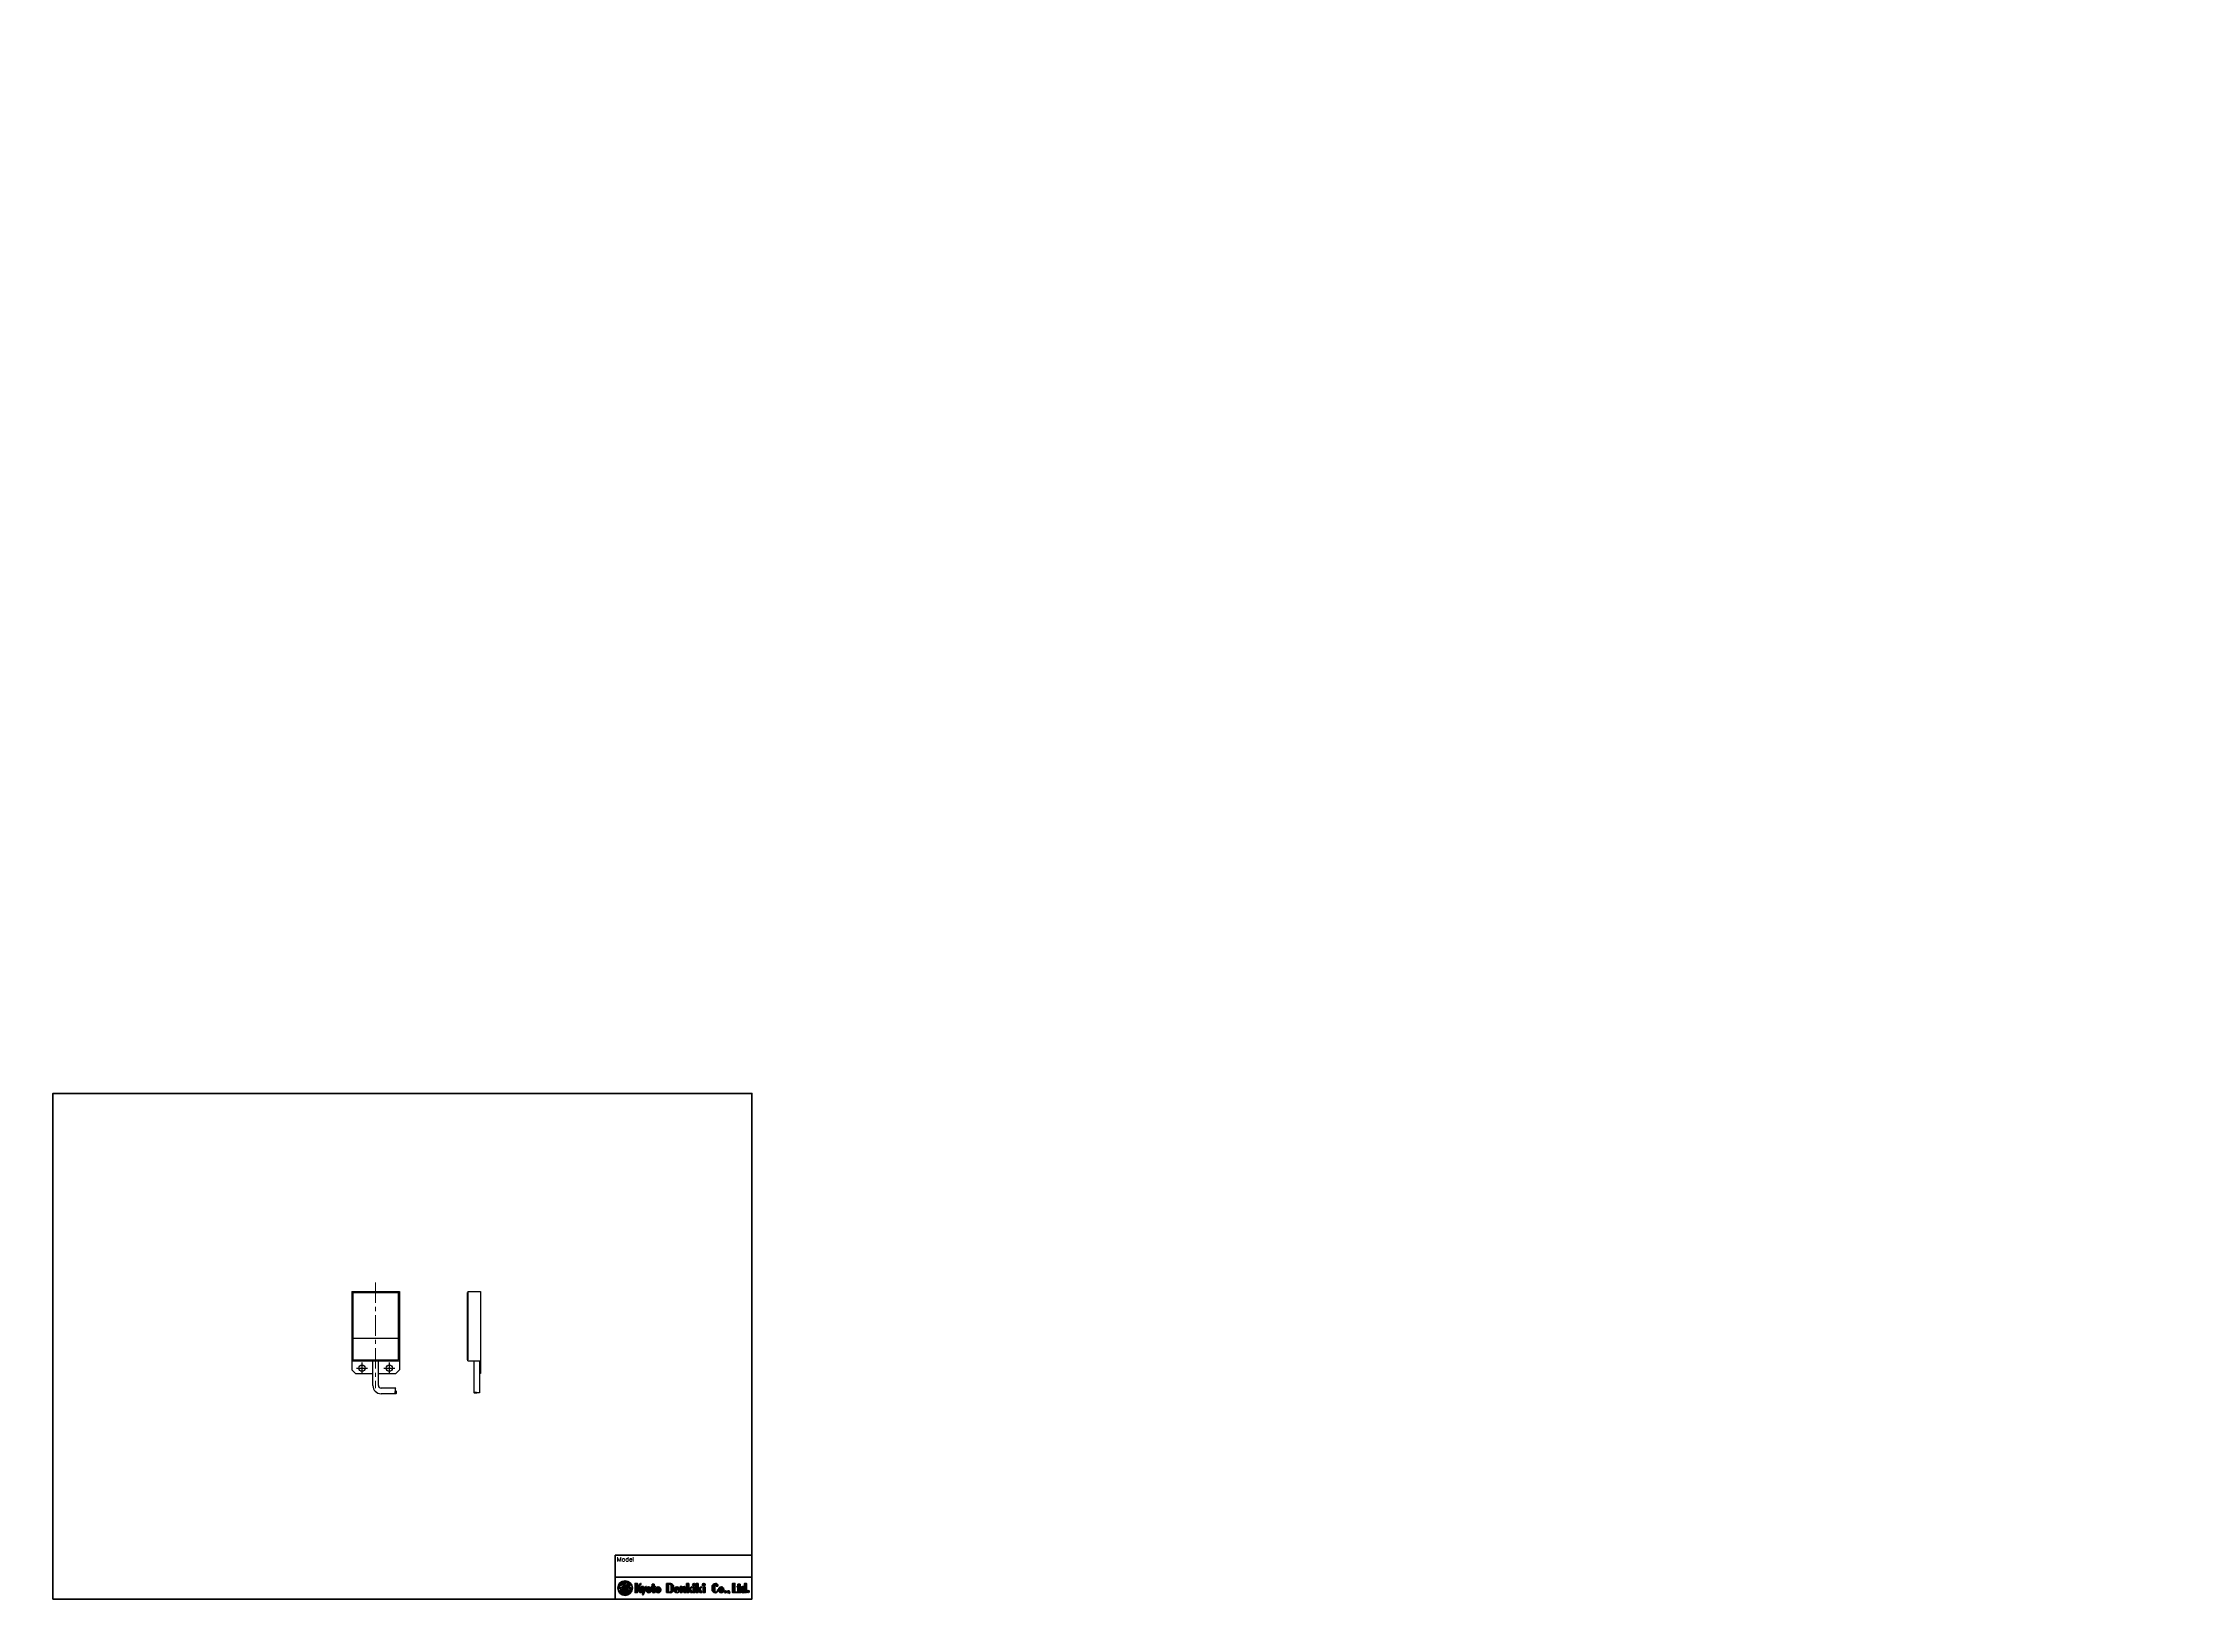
# Paper-space layout 'A3_1_3' of a CAD drawing. Header units: millimetres. Extents: x 0 to 392, y 0 to 286.
# The model-space entities are those that its viewports show. They can reach past a viewport. Long polylines and large blocks are cut down to what shows.
import ezdxf

# ---------------------------------------------------------------- set-up
doc = ezdxf.new("R2010")
doc.units = ezdxf.units.MM
doc.linetypes.add('CENTER', pattern=[2, 1.25, -0.25, 0.25, -0.25])
doc.layers.get('0').update_dxf_attribs({"lineweight": 30})
for name, color, linetype, lineweight in [('2KD_寸法１', 7, 'Continuous', 15), ('AUX', 7, 'Continuous', 40), ('PINOFF', 6, 'Continuous', 9)]:
    doc.layers.add(name, color=color, linetype=linetype, lineweight=lineweight)
doc.layers.get('PINOFF').freeze()
doc.styles.get("Standard").update_dxf_attribs({"font": 'simplex.shx', "width": 0.8, "bigfont": 'extfont.shx'})

# ---------------------------------------------------------------- blocks, each defined once
blk = doc.blocks.new('A$C58A435ED')
h = blk.add_hatch(color=256)
edge = h.paths.add_edge_path()
edge.add_ellipse((3.8, 4.2), major_axis=(2.36, 2.72), ratio=0.381944, start_angle=36.9142, end_angle=132.4984, ccw=False)
edge.add_arc((4.7, 6.4), 0.75, 47.7163, 192.9195, ccw=False)
edge.add_ellipse((3.8, 4.2), major_axis=(2.36, 2.72), ratio=0.381944, start_angle=355.1193, end_angle=374.4019, ccw=False)
edge.add_ellipse((4.2, 3.8), major_axis=(2.36, 2.72), ratio=0.381944, start_angle=320.8704, end_angle=364.8807, ccw=False)
edge.add_arc((4, -35.9), 40.1, 84.2752, 86.8987, ccw=False)
edge.add_arc((4, 4), 4, 0, 180)
edge.add_arc((4, -35.9), 40.1, 92.8389, 95.7248, ccw=False)
h = blk.add_hatch(color=256)
edge = h.paths.add_edge_path()
edge.add_arc((4, 4), 4, 180, 360)
edge.add_arc((4, 43.9), 40.1, 272.8389, 275.7248, ccw=False)
edge.add_ellipse((4.2, 3.8), major_axis=(2.36, 2.72), ratio=0.381944, start_angle=175.1193, end_angle=312.4984, ccw=False)
edge.add_ellipse((3.8, 4.2), major_axis=(2.36, 2.72), ratio=0.381944, start_angle=140.8704, end_angle=184.8807, ccw=False)
edge.add_arc((4, 43.9), 40.1, 264.2752, 266.8987, ccw=False)
h = blk.add_hatch(color=256)
edge = h.paths.add_edge_path(flags=17)
edge.add_ellipse((4.2, 3.8), major_axis=(2.36, 2.72), ratio=0.381944, start_angle=130.1847, end_angle=175.1193)
edge.add_ellipse((3.8, 4.2), major_axis=(2.36, 2.72), ratio=0.381944, start_angle=184.8807, end_angle=296.5044)
edge.add_arc((4, 43.9), 40.1, 267.8758, 271.7647, ccw=False)
h = blk.add_hatch(color=256)
edge = h.paths.add_edge_path(flags=17)
edge.add_ellipse((3.8, 4.2), major_axis=(2.36, 2.72), ratio=0.381944, start_angle=310.1847, end_angle=355.1193)
edge.add_ellipse((4.2, 3.8), major_axis=(2.36, 2.72), ratio=0.381944, start_angle=364.8807, end_angle=376.9173)
edge.add_arc((4.6, 6.4), 0.783, -118.932, 3.6503, ccw=False)
edge.add_ellipse((4.2, 3.8), major_axis=(2.36, 2.72), ratio=0.381944, start_angle=39.809, end_angle=116.5044)
edge.add_arc((4, -35.9), 40.1, 87.8758, 91.7647, ccw=False)
blk.add_circle((4, 4), 4)
for centre, radius, start, end in [((4, -35.9), 40.1, 92.8389, 95.7248), ((4, 43.9), 40.1, 264.2752, 266.8987), ((4, 43.9), 40.1, 267.8758, 271.7647), ((4, -35.9), 40.1, 87.8758, 91.7647), ((4.7, 6.4), 0.75, 46.1932, 192.9195), ((4.6, 6.4), 0.783, 241.068, 3.6503), ((4, 43.9), 40.1, 272.8389, 275.7248), ((4, -35.9), 40.1, 84.2752, 86.8987)]:
    blk.add_arc(centre, radius, start, end)
for centre, start_param, end_param in [((3.8, 4.2), 2.009737, 4.900602), ((4.2, 3.8), 1.88285, 5.049036), ((3.8, 4.2), 1.10042, 1.907443), ((4.2, 3.8), 1.14108, 1.759009), ((3.8, 4.2), 5.024443, 6.875096), ((4.2, 3.8), 5.15133, 6.96942)]:
    blk.add_ellipse(centre, major_axis=(2.36, 2.72), ratio=0.381944, start_param=start_param, end_param=end_param)
blk = doc.blocks.new('A$C7F8063EA')
for points in [[(2.4, 4.8), (3.4, 6.2), (2.9, 6.2), (1.3, 4.1), (1.3, 6.2), (0, 6.2), (0, 1.1), (1.3, 1.1), (1.3, 3.4), (1.5, 3.7), (2.6, 1.1), (4.1, 1.1)], [(4.5, 1.1), (4.1, 0), (4.4, 0), (6.2, 4.4), (5.8, 4.4), (5.2, 2.8), (4.5, 4.4), (3.4, 4.4)], [(28.2, 6.2), (28.2, 1.1), (29.4, 1.1), (29.4, 2.6), (29.5, 2.8), (30.3, 1.1), (31.3, 1.1), (30.2, 3.3), (31.3, 4.2), (31.1, 4.4), (29.4, 3), (29.4, 6.2)], [(31.8, 4.2), (31.8, 1.1), (32.9, 1.1), (32.9, 4.2)], [(33.4, 6.2), (33.4, 1.1), (34.5, 1.1), (34.5, 2.6), (34.7, 2.8), (35.5, 1.1), (36.5, 1.1), (35.4, 3.3), (36.5, 4.2), (36.3, 4.4), (34.5, 3), (34.5, 6.2)], [(37.2, 4.2), (37.2, 1.1), (38.3, 1.1), (38.3, 4.2)], [(53.4, 6.2), (53.4, 1.1), (54.7, 1.1), (56.3, 1.1), (56.3, 1.4), (54.7, 1.4), (54.7, 6.2)]]:
    blk.add_hatch(color=256).paths.add_polyline_path(points)
h = blk.add_hatch(color=256)
h.paths.add_polyline_path([(6, 2.5, 0.993056), (8.9, 2.5), (8.9, 2.9, 1.006911), (6, 2.9)])
h.paths.add_polyline_path([(7.1, 3.9, -1.045169), (7.8, 3.9), (7.8, 1.6, -1.045169), (7.1, 1.6)], flags=16)
h = blk.add_hatch(color=256)
edge = h.paths.add_edge_path()
edge.add_line((9.4, 4.2), (9.4, 1.8))
edge.add_ellipse((10, 1.8), major_axis=(0, 0.709), ratio=0.902288, start_angle=90, end_angle=180)
edge.add_line((10, 1.1), (11, 1.1))
edge.add_line((11, 1.1), (11, 1.4))
edge.add_ellipse((11, 1.9), major_axis=(0, -0.528), ratio=0.918034, start_angle=270, end_angle=360, ccw=False)
edge.add_line((10.5, 1.9), (10.5, 4.2))
edge.add_line((10.5, 4.2), (10.9, 4.2))
edge.add_line((10.9, 4.2), (10.9, 4.6))
edge.add_line((10.9, 4.6), (10.5, 4.6))
edge.add_line((10.5, 4.6), (10.5, 5.8))
edge.add_line((10.5, 5.8), (9.4, 5.8))
edge.add_line((9.4, 5.8), (9.4, 4.6))
edge.add_line((9.4, 4.6), (9.1, 4.6))
edge.add_line((9.1, 4.6), (9.1, 4.2))
edge.add_line((9.1, 4.2), (9.4, 4.2))
h = blk.add_hatch(color=256)
h.paths.add_polyline_path([(12.7, 4.4), (12.6, 4.4, 0.412198), (11.2, 2.9), (11.2, 2.5, 0.993056), (14.1, 2.5), (14.1, 2.9, 0.416232)])
h.paths.add_polyline_path([(12.3, 3.9, -1.045169), (13, 3.9), (13, 1.6, -1.045169), (12.3, 1.6)], flags=16)
h = blk.add_hatch(color=256)
edge = h.paths.add_edge_path()
edge.add_line((17.2, 1.1), (19.3, 1.1))
edge.add_ellipse((19.3, 3), major_axis=(0, -1.92), ratio=0.930559, start_angle=0, end_angle=90)
edge.add_line((21.1, 3), (21.1, 4.2))
edge.add_ellipse((19.3, 4.2), major_axis=(0, 1.92), ratio=0.930559, start_angle=270, end_angle=360)
edge.add_line((19.3, 6.2), (17.2, 6.2))
edge.add_line((17.2, 6.2), (17.2, 1.1))
edge = h.paths.add_edge_path(flags=16)
edge.add_line((18.3, 5.8), (19.1, 5.8))
edge.add_ellipse((19.1, 5.1), major_axis=(0, 0.7), ratio=0.929746, start_angle=270, end_angle=359.8389, ccw=False)
edge.add_line((19.8, 5.1), (19.8, 2.1))
edge.add_ellipse((19.1, 2.1), major_axis=(0, -0.7), ratio=0.929746, start_angle=0.1611, end_angle=90, ccw=False)
edge.add_line((19.1, 1.4), (18.3, 1.4))
edge.add_line((18.3, 1.4), (18.3, 5.8))
h = blk.add_hatch(color=256)
edge = h.paths.add_edge_path()
edge.add_line((22.9, 4.4), (22.9, 4.4))
edge.add_arc((22.9, 2.9), 1.46, 90.3946, 180)
edge.add_line((21.4, 2.9), (21.4, 2.5))
edge.add_arc((22.9, 2.5), 1.46, 180.2595, 269.3397)
edge.add_line((22.9, 1.1), (22.9, 1.1))
edge.add_arc((22.9, 2.5), 1.46, 270.6603, 354.2194)
edge.add_line((24.3, 2.4), (24.1, 2.4))
edge.add_ellipse((22.9, 2.4), major_axis=(-1.2, 0), ratio=0.941657, start_angle=90.1774, end_angle=180, ccw=False)
edge.add_arc((22.9, 1.6), 0.325, 180, 276.5641, ccw=False)
edge.add_line((22.5, 1.6), (22.5, 2.7))
edge.add_line((22.5, 2.7), (24.3, 2.7))
edge.add_line((24.3, 2.7), (24.3, 2.9))
edge.add_arc((22.9, 2.9), 1.46, 359.2107, 449.6054)
h.paths.add_polyline_path([(22.5, 3.1), (22.5, 3.9, -1.045169), (23.2, 3.9), (23.2, 3.1)], flags=16)
h = blk.add_hatch(color=256)
edge = h.paths.add_edge_path()
edge.add_line((24.7, 4.4), (24.7, 1.1))
edge.add_line((24.7, 1.1), (25.8, 1.1))
edge.add_line((25.8, 1.1), (25.8, 3.7))
edge.add_ellipse((26.2, 3.7), major_axis=(0.377, 0.217), ratio=0.907884, start_angle=60.0645, end_angle=150.0645, ccw=False)
edge.add_ellipse((26.2, 3.7), major_axis=(0, 0.404), ratio=0.965673, start_angle=270, end_angle=360, ccw=False)
edge.add_line((26.6, 3.7), (26.6, 1.1))
edge.add_line((26.6, 1.1), (27.7, 1.1))
edge.add_line((27.7, 1.1), (27.7, 3.4))
edge.add_ellipse((26.8, 3.4), major_axis=(0, 1.05), ratio=0.925613, start_angle=270, end_angle=360)
edge.add_ellipse((26.8, 4), major_axis=(-0.975, 0), ratio=0.402759, start_angle=270, end_angle=360)
edge.add_line((25.8, 4), (25.8, 4.2))
edge.add_line((25.8, 4.2), (25.6, 4.4))
edge.add_line((25.6, 4.4), (24.7, 4.4))
h = blk.add_hatch(color=256)
edge = h.paths.add_edge_path()
edge.add_ellipse((32.3, 5.5), major_axis=(-0.803, 0), ratio=0.880683, start_angle=0, end_angle=360)
h = blk.add_hatch(color=256)
edge = h.paths.add_edge_path()
edge.add_ellipse((37.6, 5.5), major_axis=(-0.803, 0), ratio=0.880683, start_angle=0, end_angle=360)
h = blk.add_hatch(color=256)
edge = h.paths.add_edge_path()
edge.add_arc((44, 5.4), 0.402, 0, 180, ccw=False)
edge.add_line((44.4, 5.4), (44.4, 4.6))
edge.add_line((44.4, 4.6), (45.4, 4.6))
edge.add_ellipse((44, 4.6), major_axis=(0, 1.59), ratio=0.861671, start_angle=270, end_angle=360)
edge.add_ellipse((44, 4.4), major_axis=(-1.84, 0), ratio=0.958258, start_angle=270, end_angle=360)
edge.add_line((42.2, 4.4), (42.2, 2.8))
edge.add_ellipse((44, 2.8), major_axis=(-1.84, 0), ratio=0.958258, start_angle=0, end_angle=90)
edge.add_ellipse((44, 2.6), major_axis=(0, -1.59), ratio=0.859541, start_angle=0, end_angle=90)
edge.add_line((45.4, 2.6), (45.1, 2.6))
edge.add_line((45.1, 2.6), (45.1, 2.1))
edge.add_ellipse((44.5, 2.1), major_axis=(0, -0.689), ratio=0.905354, start_angle=0, end_angle=90, ccw=False)
edge.add_line((44.5, 1.4), (44.1, 1.4))
edge.add_ellipse((44.1, 1.9), major_axis=(0, 0.516), ratio=0.975773, start_angle=90, end_angle=180, ccw=False)
edge.add_line((43.6, 1.9), (43.6, 5.4))
h = blk.add_hatch(color=256)
h.paths.add_polyline_path([(45.7, 2.5, 0.409357), (47.2, 1.1), (47.2, 1.1, 0.409404), (48.7, 2.5), (48.7, 2.9, 1.006911), (45.7, 2.9)])
h.paths.add_polyline_path([(46.9, 3.9, -1), (47.5, 3.9), (47.5, 1.6, -1), (46.9, 1.6)], flags=16)
h = blk.add_hatch(color=256)
edge = h.paths.add_edge_path()
edge.add_ellipse((49.5, 1.6), major_axis=(-0.65, 0), ratio=0.820872, start_angle=0, end_angle=360)
h = blk.add_hatch(color=256)
edge = h.paths.add_edge_path()
edge.add_ellipse((51.1, 1.6), major_axis=(-0.65, 0), ratio=0.820872, start_angle=178.569, end_angle=477.5428)
edge.add_ellipse((51.3, 1.1), major_axis=(0, -0.409), ratio=0.251102, start_angle=0, end_angle=84.6433, ccw=False)
edge.add_ellipse((51.3, 1.4), major_axis=(0, -0.72), ratio=0.731271, start_angle=0, end_angle=90)
edge.add_ellipse((51.7, 1.4), major_axis=(0, 0.202), ratio=0.432391, start_angle=270, end_angle=339.5604)
edge.add_ellipse((51.7, 1.4), major_axis=(0, 0.202), ratio=0.432391, start_angle=339.5604, end_angle=340.2548, ccw=False)
h = blk.add_hatch(color=256)
edge = h.paths.add_edge_path()
edge.add_line((56, 4.2), (56.3, 4.2))
edge.add_line((56.3, 4.2), (56.3, 1.8))
edge.add_ellipse((57, 1.8), major_axis=(0, 0.709), ratio=0.902288, start_angle=90, end_angle=180)
edge.add_line((57, 1.1), (58, 1.1))
edge.add_line((58, 1.1), (58, 1.4))
edge.add_ellipse((58, 1.9), major_axis=(0, -0.528), ratio=0.918034, start_angle=270, end_angle=360, ccw=False)
edge.add_line((57.5, 1.9), (57.5, 4.2))
edge.add_line((57.5, 4.2), (57.8, 4.2))
edge.add_line((57.8, 4.2), (57.8, 4.6))
edge.add_line((57.8, 4.6), (57.5, 4.6))
edge.add_line((57.5, 4.6), (57.5, 5.8))
edge.add_line((57.5, 5.8), (56.3, 5.8))
edge.add_line((56.3, 5.8), (56.3, 4.6))
edge.add_line((56.3, 4.6), (56, 4.6))
edge.add_line((56, 4.6), (56, 4.2))
h = blk.add_hatch(color=256)
edge = h.paths.add_edge_path()
edge.add_line((61, 6.2), (60, 6.2))
edge.add_line((60, 6.2), (60, 4))
edge.add_ellipse((59.4, 3.2), major_axis=(0, -1.25), ratio=0.700546, start_angle=140.5626, end_angle=180)
edge.add_line((59.4, 4.4), (59, 4.4))
edge.add_ellipse((59, 3.2), major_axis=(0, -1.25), ratio=0.700546, start_angle=180, end_angle=270)
edge.add_line((58.1, 3.2), (58.1, 2.3))
edge.add_ellipse((59, 2.3), major_axis=(0, 1.25), ratio=0.700546, start_angle=90, end_angle=180)
edge.add_line((59, 1.1), (59.4, 1.1))
edge.add_ellipse((59.4, 2.3), major_axis=(0, 1.25), ratio=0.700546, start_angle=180, end_angle=219.4374)
edge.add_line((60, 1.5), (60, 1.1))
edge.add_line((60, 1.1), (61, 1.1))
edge.add_line((61, 1.1), (61, 6.2))
h.paths.add_polyline_path([(60, 1.7, -1), (59.2, 1.7), (59.2, 3.8, -1), (60, 3.8)], flags=16)
h = blk.add_hatch(color=256)
edge = h.paths.add_edge_path()
edge.add_ellipse((62, 1.7), major_axis=(-0.582, 0), ratio=0.959913, start_angle=0, end_angle=360)
for p, q in [((0, 6.2), (1.3, 6.2)), ((0, 1.1), (1.3, 1.1)), ((2.9, 6.2), (1.3, 4.1)), ((1.5, 3.7), (1.3, 3.4)), ((2.6, 1.1), (1.5, 3.7)), ((3.4, 6.2), (2.4, 4.8)), ((4.1, 1.1), (2.4, 4.8)), ((4.1, 1.1), (2.6, 1.1)), ((2.9, 6.2), (3.4, 6.2)), ((3.4, 4.4), (4.5, 1.1)), ((3.4, 4.4), (4.5, 4.4)), ((3.4, 4.4), (4.5, 4.4)), ((4.1, 0), (4.5, 1.1)), ((4.1, 0), (4.4, 0)), ((4.4, 0), (6.2, 4.4)), ((4.5, 4.4), (5.2, 2.8)), ((5.2, 2.8), (5.8, 4.4)), ((5.8, 4.4), (6.2, 4.4)), ((6, 2.9), (6, 2.5)), ((8.9, 2.9), (8.9, 2.5)), ((9.1, 4.6), (9.1, 4.2)), ((9.1, 4.6), (9.1, 4.2)), ((9.1, 4.2), (9.4, 4.2)), ((9.1, 4.2), (9.4, 4.2)), ((9.4, 5.8), (10.5, 5.8)), ((9.4, 5.8), (9.4, 4.6)), ((9.4, 4.2), (9.4, 1.8)), ((10, 1.1), (11, 1.1)), ((11, 1.1), (10, 1.1)), ((10.5, 5.8), (10.5, 4.6)), ((10.5, 4.2), (10.9, 4.2)), ((10.5, 4.2), (10.9, 4.2)), ((10.5, 4.2), (10.5, 1.9)), ((11, 1.4), (11, 1.1)), ((11, 1.4), (11, 1.1)), ((11, 1.1), (11, 1.1)), ((11.2, 2.9), (11.2, 2.5)), ((12.6, 4.4), (12.7, 4.4)), ((12.7, 1.1), (12.7, 1.1)), ((14.1, 2.9), (14.1, 2.5)), ((17.2, 6.2), (19.3, 6.2)), ((17.2, 1.1), (17.2, 6.2)), ((17.2, 1.1), (17.2, 6.2)), ((17.2, 6.2), (19.3, 6.2)), ((17.2, 1.1), (19.3, 1.1)), ((17.2, 1.1), (19.3, 1.1)), ((18.3, 5.8), (18.3, 1.4)), ((18.3, 1.4), (18.3, 5.8)), ((18.3, 5.8), (19.1, 5.8)), ((18.3, 1.4), (19.1, 1.4)), ((19.8, 5.1), (19.8, 2.1)), ((21.1, 4.2), (21.1, 3)), ((21.4, 2.9), (21.4, 2.5)), ((22.5, 3.1), (23.2, 3.1)), ((22.5, 2.7), (24.3, 2.7)), ((22.9, 4.4), (22.9, 4.4)), ((22.9, 1.1), (22.9, 1.1)), ((22.9, 1.1), (22.9, 1.1)), ((24.1, 2.4), (24.3, 2.4)), ((24.3, 2.9), (24.3, 2.7)), ((24.7, 4.4), (25.6, 4.4)), ((24.7, 1.1), (24.7, 4.4)), ((24.7, 4.4), (25.6, 4.4)), ((24.7, 4.4), (25.6, 4.4)), ((24.7, 1.1), (24.7, 4.4)), ((24.7, 4.4), (25.6, 4.4)), ((24.7, 1.1), (25.8, 1.1)), ((24.7, 1.1), (25.8, 1.1)), ((25.8, 4.2), (25.6, 4.4)), ((25.8, 4.2), (25.6, 4.4)), ((25.8, 4), (25.8, 4.2)), ((25.8, 4), (25.8, 4.2)), ((25.8, 4.2), (25.8, 4)), ((25.8, 1.1), (25.8, 3.7)), ((25.8, 1.1), (25.8, 3.7)), ((26.6, 1.1), (26.6, 3.7)), ((26.6, 1.1), (26.6, 3.7)), ((26.6, 1.1), (27.7, 1.1)), ((26.6, 1.1), (27.7, 1.1)), ((27.7, 1.1), (27.7, 3.4)), ((27.7, 1.1), (27.7, 3.4)), ((28.2, 6.2), (29.4, 6.2)), ((28.2, 6.2), (28.2, 1.1)), ((29.4, 6.2), (28.2, 6.2)), ((28.2, 1.1), (29.4, 1.1)), ((28.2, 1.1), (29.4, 1.1)), ((29.4, 3), (29.4, 6.2)), ((31.2, 4.4), (29.4, 3)), ((29.5, 2.8), (29.4, 2.6)), ((29.4, 1.1), (29.4, 2.6)), ((30.3, 1.1), (29.5, 2.8)), ((31.3, 4.2), (30.2, 3.3)), ((31.3, 1.1), (30.2, 3.3)), ((30.3, 1.1), (31.3, 1.1)), ((31.1, 4.4), (31.3, 4.2)), ((31.8, 1.1), (32.9, 1.1)), ((33.4, 6.2), (34.5, 6.2)), ((33.4, 6.2), (33.4, 1.1)), ((34.5, 6.2), (33.4, 6.2)), ((33.4, 1.1), (34.5, 1.1)), ((33.4, 1.1), (34.5, 1.1)), ((34.5, 3), (34.5, 6.2)), ((36.3, 4.4), (34.5, 3)), ((34.7, 2.8), (34.5, 2.6)), ((34.5, 1.1), (34.5, 2.6)), ((35.5, 1.1), (34.7, 2.8)), ((36.5, 4.2), (35.4, 3.3)), ((36.5, 1.1), (35.4, 3.3)), ((35.5, 1.1), (36.5, 1.1)), ((36.3, 4.4), (36.5, 4.2)), ((37.2, 1.1), (38.3, 1.1)), ((37.5, 6.2), (37.6, 6.2)), ((37.5, 6.2), (37.5, 6.2)), ((37.5, 4.8), (37.5, 4.8)), ((42.2, 4.4), (42.2, 4.4)), ((42.2, 4.4), (42.2, 2.8)), ((43.6, 5.4), (43.6, 1.9)), ((43.6, 5.4), (43.6, 1.9)), ((44.1, 1.4), (44.5, 1.4)), ((44.1, 1.4), (44.5, 1.4)), ((44.4, 4.6), (44.4, 5.4)), ((44.4, 4.6), (44.4, 5.4)), ((45.4, 4.6), (44.4, 4.6)), ((44.4, 4.6), (45.4, 4.6)), ((45.4, 2.6), (45.1, 2.6)), ((45.1, 2.6), (45.1, 2.1)), ((45.4, 2.6), (45.1, 2.6)), ((45.1, 2.6), (45.1, 2.1)), ((45.7, 2.9), (45.7, 2.5)), ((47.2, 1.1), (47.2, 1.1)), ((48.7, 2.9), (48.7, 2.5)), ((51.8, 1.6), (51.8, 1.6)), ((53.4, 6.2), (54.7, 6.2)), ((53.4, 1.1), (56.3, 1.1)), ((54.7, 1.4), (54.7, 2)), ((56, 4.6), (56, 4.2)), ((56, 4.6), (56, 4.2)), ((56, 4.2), (56.3, 4.2)), ((56, 4.2), (56.3, 4.2)), ((56.3, 5.8), (57.5, 5.8)), ((56.3, 5.8), (56.3, 4.6)), ((56.3, 4.2), (56.3, 1.8)), ((58, 1.1), (57, 1.1)), ((57.5, 5.8), (57.5, 4.6)), ((57.5, 4.2), (57.8, 4.2)), ((57.5, 4.2), (57.8, 4.2)), ((57.5, 4.2), (57.5, 1.9)), ((58, 1.4), (58, 1.1)), ((58, 1.4), (58, 1.1)), ((58, 1.1), (58, 1.4)), ((58.1, 3.2), (58.1, 2.4)), ((58.1, 3.2), (58.1, 2.3)), ((59.4, 4.4), (59, 4.4)), ((59, 1.1), (59.4, 1.1)), ((59.2, 3.8), (59.2, 1.7)), ((59.2, 3.8), (59.2, 1.7)), ((60, 6.2), (61, 6.2)), ((60, 6.2), (61, 6.2)), ((61, 1.1), (61, 2)), ((61, 1.1), (61, 2)), ((62, 2.2), (62, 2.2)), ((62, 1.1), (62, 1.1)), ((62.6, 1.7), (62.6, 1.7))]:
    blk.add_line(p, q)
for points in [[(1.3, 3.4), (1.3, 1.1), (0, 1.1), (0, 6.2), (1.3, 6.2), (1.3, 4.1)], [(7.1, 3.9), (7.1, 1.6)], [(7.8, 1.5), (7.8, 3.9)], [(9.1, 4.2), (9.1, 4.6), (9.4, 4.6)], [(9.1, 4.2), (9.1, 4.6), (9.4, 4.6)], [(10.5, 4.6), (10.9, 4.6), (10.9, 4.2)], [(10.5, 4.6), (10.9, 4.6), (10.9, 4.2)], [(12.3, 3.9), (12.3, 1.6)], [(13, 1.5), (13, 3.9)], [(22.5, 3.9), (22.5, 3.1)], [(22.5, 2.7), (22.5, 1.6)], [(23.2, 3.1), (23.2, 3.9)], [(46.9, 3.9), (46.9, 1.6)], [(47.5, 3.9), (47.5, 1.6)], [(54.7, 1.1), (53.4, 1.1), (53.4, 6.2), (54.7, 6.2), (54.7, 1.4)], [(54.7, 1.1), (56.3, 1.1), (56.3, 1.4), (54.7, 1.4)], [(56.3, 4.2), (56, 4.2), (56, 4.6), (56.3, 4.6)], [(56.3, 4.2), (56, 4.2), (56, 4.6), (56.3, 4.6)], [(57.5, 4.6), (57.8, 4.6), (57.8, 4.2), (57.5, 4.2)], [(57.5, 4.6), (57.8, 4.6), (57.8, 4.2), (57.5, 4.2)], [(60, 4), (60, 6.2), (61, 6.2), (61, 1.1), (60, 1.1), (60, 1.5)], [(60, 4), (60, 6.2), (61, 6.2), (61, 1.1), (60, 1.1), (60, 1.5)], [(60, 1.7), (60, 3.8)], [(60, 1.7), (60, 3.8)]]:
    blk.add_lwpolyline(points)
for points in [[(31.8, 4.2), (32.9, 4.2), (32.9, 1.1), (31.8, 1.1)], [(37.2, 4.2), (38.3, 4.2), (38.3, 1.1), (37.2, 1.1)]]:
    blk.add_lwpolyline(points, close=True)
for centre, radius, start, end in [((7.5, 2.9), 1.46, 359.2107, 180), ((7.5, 2.5), 1.46, 179.5961, 359.6054), ((7.5, 3.9), 0.325, 354.9391, 180), ((7.5, 1.6), 0.325, 180, 5.0609), ((12.6, 2.9), 1.46, 359.2107, 180), ((12.6, 2.5), 1.46, 179.5961, 359.6054), ((12.6, 3.9), 0.325, 354.9391, 180), ((12.6, 1.6), 0.325, 180, 5.0609), ((22.9, 2.9), 1.46, 359.2107, 180), ((22.9, 2.5), 1.46, 179.7405, 354.2194), ((22.9, 3.9), 0.325, 354.9391, 180), ((22.9, 1.6), 0.325, 180, 273.149), ((44, 5.4), 0.402, 0, 180), ((47.2, 2.9), 1.46, 359.2107, 180), ((47.2, 2.5), 1.46, 179.5961, 359.6054), ((47.2, 3.9), 0.325, 0, 180), ((47.2, 1.6), 0.325, 180, 360), ((59.6, 3.8), 0.411, 0, 180), ((59.6, 1.7), 0.411, 180, 0)]:
    blk.add_arc(centre, radius, start, end)
for centre, major_axis, ratio, start_param, end_param in [((10, 1.8), (0, 0.709), 0.902288, 1.570796, 3.141593), ((11, 1.9), (0, -0.528), 0.918034, 4.712389, 6.283185), ((19.1, 5.1), (0, 0.7), 0.929746, 4.712389, 6.280162), ((19.3, 4.2), (0, 1.92), 0.930559, 4.712389, 6.283185), ((22.9, 2.4), (-1.2, 0), 0.941657, 1.573713, 3.141593), ((26.8, 4), (-0.975, 0), 0.402759, 4.712389, 6.283185), ((26.2, 3.7), (0, 0.404), 0.965673, 4.712389, 6.283185), ((26.8, 3.4), (0, 1.05), 0.925613, 4.712389, 6.283185), ((44, 4.4), (-1.84, 0), 0.958258, 4.712389, 6.283185), ((44.1, 1.9), (0, 0.516), 0.975773, 1.570796, 3.141593), ((44, 4.6), (0, 1.59), 0.861671, 4.712389, 6.283185), ((44, 2.6), (0, -1.59), 0.859541, 0, 1.570796), ((44.5, 2.1), (0, -0.689), 0.905354, 0, 1.570796), ((51.1, 1.6), (-0.65, 0), 0.820872, 3.11117, 8.258473), ((51.3, 1.4), (0, -0.72), 0.731271, 0, 1.570796), ((51.3, 1.1), (0, -0.409), 0.251102, 0, 1.547256), ((51.7, 1.4), (0, 0.202), 0.432391, 4.712389, 5.59034), ((57, 1.8), (0, 0.709), 0.902288, 1.570796, 3.141593), ((58, 1.9), (0, -0.528), 0.918034, 4.712389, 6.283185), ((59, 3.2), (0, -1.25), 0.700546, 3.141592, 4.712389), ((59.4, 2.3), (0, 1.25), 0.700546, 3.141592, 4.006894)]:
    blk.add_ellipse(centre, major_axis=major_axis, ratio=ratio, start_param=start_param, end_param=end_param)
at = {"extrusion": (0, 0, -1)}
for centre, major_axis, ratio, start_param, end_param in [((19.1, 2.1), (0, -0.7), 0.929746, 4.712389, 6.280162), ((19.3, 3), (0, -1.92), 0.930559, 4.712389, 6.283185), ((26.2, 3.7), (0.377, 0.217), 0.907884, 3.706835, 5.194113), ((44, 2.8), (-1.84, 0), 0.958258, 4.712389, 6.283185), ((59, 2.3), (0, 1.25), 0.700546, 3.141592, 4.712389), ((59.4, 3.2), (0, -1.25), 0.700546, 3.141592, 4.006894)]:
    blk.add_ellipse(centre, major_axis=major_axis, ratio=ratio, start_param=start_param, end_param=end_param, dxfattribs=at)
for centre, major_axis, ratio in [((32.3, 5.5), (-0.803, 0), 0.880683), ((37.6, 5.5), (-0.803, 0), 0.880683), ((49.5, 1.6), (-0.65, 0), 0.820872), ((62, 1.7), (-0.582, 0), 0.959913)]:
    blk.add_ellipse(centre, major_axis=major_axis, ratio=ratio)
blk = doc.blocks.new('A$C2C22278A')
for p, q in [((-13, 0), (-13, -43)), ((-13, 0), (13, 0)), ((-13, 0), (-13, -43)), ((-13, 0), (13, 0)), ((13, 0), (13, -43)), ((13, 0), (13, -43)), ((-12.5, -0.5), (12.5, -0.5)), ((-12.5, -0.5), (-12.5, -25.5)), ((-12.5, -0.5), (12.5, -0.5)), ((-12.5, -0.5), (-12.5, -25.5)), ((12.5, -25.5), (12.5, -0.5)), ((12.5, -25.5), (12.5, -0.5)), ((-12.5, -25.5), (-12.5, -37.5)), ((-12.5, -25.5), (12.5, -25.5)), ((-12.5, -25.5), (-12.5, -37.5)), ((-12.5, -25.5), (12.5, -25.5)), ((12.5, -37.5), (12.5, -25.5)), ((12.5, -37.5), (12.5, -25.5)), ((-13, -38), (13, -38)), ((-13, -38), (13, -38)), ((-13, -43), (-11, -45)), ((-13, -43), (-11, -45)), ((-12.5, -37.5), (12.5, -37.5)), ((-12.5, -37.5), (12.5, -37.5)), ((-11, -45), (-1.5, -45)), ((-11, -45), (-1.5, -45)), ((-10.5, -42), (-4.5, -42)), ((-10.5, -42), (-4.5, -42)), ((-7.5, -39), (-7.5, -45)), ((-7.5, -39), (-7.5, -45)), ((-1.5, -51.5), (-1.5, -38)), ((-1.5, -51.5), (-1.5, -38)), ((1.5, -51.5), (1.5, -38)), ((1.5, -51.5), (1.5, -38)), ((1.5, -45), (11, -45)), ((1.5, -45), (11, -45)), ((4.5, -42), (10.5, -42)), ((4.5, -42), (10.5, -42)), ((7.5, -39), (7.5, -45)), ((7.5, -39), (7.5, -45)), ((13, -43), (11, -45)), ((13, -43), (11, -45)), ((11.1, -53), (3, -53)), ((11.1, -53), (3, -53)), ((11.1, -56), (3, -56)), ((11.1, -56), (3, -56))]:
    blk.add_line(p, q)
for points in [[(11, -56), (11, -56), (11, -56), (10.9, -56), (10.9, -56), (10.9, -55.9), (10.8, -55.9), (10.8, -55.9), (10.8, -55.8), (10.8, -55.8), (10.7, -55.7), (10.7, -55.7), (10.7, -55.6), (10.7, -55.6), (10.7, -55.5), (10.7, -55.4), (10.7, -55.4), (10.7, -55.3), (10.6, -55.2), (10.7, -55.2), (10.7, -55.1), (10.7, -55.1), (10.7, -55), (10.7, -54.9), (10.7, -54.9), (10.7, -54.8), (10.7, -54.8), (10.8, -54.7), (10.8, -54.7), (10.8, -54.6), (10.8, -54.6), (10.9, -54.6), (10.9, -54.5), (10.9, -54.5), (11, -54.5), (11, -54.5), (11, -54.5)], [(11, -56), (11, -56), (11, -56), (10.9, -56), (10.9, -56), (10.9, -55.9), (10.8, -55.9), (10.8, -55.9), (10.8, -55.8), (10.8, -55.8), (10.7, -55.7), (10.7, -55.7), (10.7, -55.6), (10.7, -55.6), (10.7, -55.5), (10.7, -55.4), (10.7, -55.4), (10.7, -55.3), (10.6, -55.2), (10.7, -55.2), (10.7, -55.1), (10.7, -55.1), (10.7, -55), (10.7, -54.9), (10.7, -54.9), (10.7, -54.8), (10.7, -54.8), (10.8, -54.7), (10.8, -54.7), (10.8, -54.6), (10.8, -54.6), (10.9, -54.6), (10.9, -54.5), (10.9, -54.5), (11, -54.5), (11, -54.5), (11, -54.5)], [(11, -54.5), (11, -54.5), (11, -54.5), (10.9, -54.4), (10.9, -54.3), (10.9, -54.2), (10.8, -54.1), (10.8, -54), (10.8, -53.9), (10.8, -53.8), (10.8, -53.6), (10.8, -53.5), (10.8, -53.4), (10.9, -53.3), (10.9, -53.2), (10.9, -53.1), (11, -53), (11, -53), (11, -53)], [(11, -54.5), (11, -54.5), (11, -54.5), (10.9, -54.4), (10.9, -54.3), (10.9, -54.2), (10.8, -54.1), (10.8, -54), (10.8, -53.9), (10.8, -53.8), (10.8, -53.6), (10.8, -53.5), (10.8, -53.4), (10.9, -53.3), (10.9, -53.2), (10.9, -53.1), (11, -53), (11, -53), (11, -53)], [(11, -54.5), (11.1, -54.5), (11.1, -54.5), (11.2, -54.6), (11.2, -54.7), (11.2, -54.8), (11.3, -54.9), (11.3, -55), (11.3, -55.1), (11.3, -55.2), (11.3, -55.4), (11.3, -55.5), (11.3, -55.6), (11.2, -55.7), (11.2, -55.8), (11.2, -55.9), (11.1, -56), (11.1, -56), (11, -56)], [(11, -54.5), (11.1, -54.5), (11.1, -54.5), (11.2, -54.6), (11.2, -54.7), (11.2, -54.8), (11.3, -54.9), (11.3, -55), (11.3, -55.1), (11.3, -55.2), (11.3, -55.4), (11.3, -55.5), (11.3, -55.6), (11.2, -55.7), (11.2, -55.8), (11.2, -55.9), (11.1, -56), (11.1, -56), (11, -56)]]:
    blk.add_lwpolyline(points)
for centre in [(-7.5, -42), (-7.5, -42), (7.5, -42), (7.5, -42)]:
    blk.add_circle(centre, 1.75)
for radius in [4.5, 4.5, 1.5, 1.5]:
    blk.add_arc((3, -51.5), radius, 180, 270)
blk = doc.blocks.new('A$C1A5C3533')
for p, q in [((-7, 0), (0, 0)), ((-7, 0), (-7, -0.5)), ((0, 0), (0, -45)), ((-7.2, -37.5), (-7.2, -0.5)), ((-7.2, -0.5), (-7, -0.5)), ((-7.2, -37.5), (-7.2, -0.5)), ((-7, -0.5), (-7, -37.5)), ((-7, -37.5), (-7.2, -37.5)), ((-7, -38), (-7, -37.5)), ((-7, -38), (-0.5, -38)), ((-3.5, -46), (-3.5, -38)), ((-3.5, -55.6), (-3.5, -46)), ((-0.5, -45), (-0.5, -38)), ((0, -43), (-0.5, -43)), ((0, -45), (-0.5, -45)), ((-0.5, -55.6), (-0.5, -45))]:
    blk.add_line(p, q)
for points in [[(-3.5, -55.5), (-3.5, -55.5), (-3.5, -55.5), (-3.5, -55.4), (-3.5, -55.4), (-3.4, -55.4), (-3.4, -55.4), (-3.4, -55.3), (-3.3, -55.3), (-3.3, -55.3), (-3.2, -55.2), (-3.2, -55.2), (-3.1, -55.2), (-3.1, -55.2), (-3, -55.2), (-2.9, -55.2), (-2.9, -55.2), (-2.8, -55.2), (-2.8, -55.1), (-2.7, -55.2), (-2.6, -55.2), (-2.6, -55.2), (-2.5, -55.2), (-2.4, -55.2), (-2.4, -55.2), (-2.3, -55.2), (-2.3, -55.2), (-2.2, -55.3), (-2.2, -55.3), (-2.1, -55.3), (-2.1, -55.4), (-2.1, -55.4), (-2, -55.4), (-2, -55.4), (-2, -55.5), (-2, -55.5), (-2, -55.5)], [(-2, -55.5), (-2, -55.6), (-2, -55.6), (-2.1, -55.7), (-2.2, -55.7), (-2.3, -55.7), (-2.4, -55.8), (-2.5, -55.8), (-2.6, -55.8), (-2.8, -55.8), (-2.9, -55.8), (-3, -55.8), (-3.1, -55.8), (-3.2, -55.7), (-3.3, -55.7), (-3.4, -55.7), (-3.5, -55.6), (-3.5, -55.6), (-3.5, -55.5)], [(-2, -55.5), (-2, -55.5), (-2, -55.5), (-1.9, -55.4), (-1.8, -55.4), (-1.7, -55.4), (-1.6, -55.3), (-1.5, -55.3), (-1.4, -55.3), (-1.2, -55.3), (-1.1, -55.3), (-1, -55.3), (-0.9, -55.3), (-0.8, -55.4), (-0.7, -55.4), (-0.6, -55.4), (-0.5, -55.5), (-0.5, -55.5), (-0.5, -55.5)]]:
    blk.add_lwpolyline(points)

msp = doc.modelspace()

# ---------------------------------------------------------------- linework, layer by layer
at = {"layer": '2KD_寸法１', "color": 2, "linetype": 'CENTER'}
msp.add_line((180.815, 177.494), (180.815, 119.494), dxfattribs=at)
at = {"layer": 'AUX', "lineweight": 70}
for p, q in [((312, 28), (312, 16)), ((312, 28), (312, 16)), ((312, 28), (312, 16)), ((312, 28), (387, 28)), ((312, 16), (312, 4)), ((312, 16), (312, 4)), ((312, 16), (312, 4)), ((312, 16), (387, 16))]:
    msp.add_line(p, q, dxfattribs=at)
msp.add_lwpolyline([(4, 4), (387, 4), (387, 281), (4, 281)], close=True, dxfattribs=at)

# ---------------------------------------------------------------- block references
for name, p in [('A$C2C22278A', (180.815, 172.494)), ('A$C1A5C3533', (238.346, 172.494))]:
    msp.add_blockref(name, p)
at = {"layer": 'AUX'}
for name, p in [('A$C58A435ED', (313.5, 6)), ('A$C7F8063EA', (323, 6.389))]:
    msp.add_blockref(name, p, dxfattribs=at)

# ---------------------------------------------------------------- texts
at = {"layer": 'AUX', "lineweight": 20}
msp.add_text('Model', height=2.5, dxfattribs=at).set_placement((313, 24.5))

psp = doc.layouts.new('A3_1_3')

# ---------------------------------------------------------------- viewports
at = {"layer": 'PINOFF', "color": 7, "lineweight": 0}
psp.add_viewport(center=(195.5, 142.5), size=(392, 286), view_center_point=(586.5, 427.5), view_height=857.99999, dxfattribs=at)

doc.saveas('drawing.dxf')
